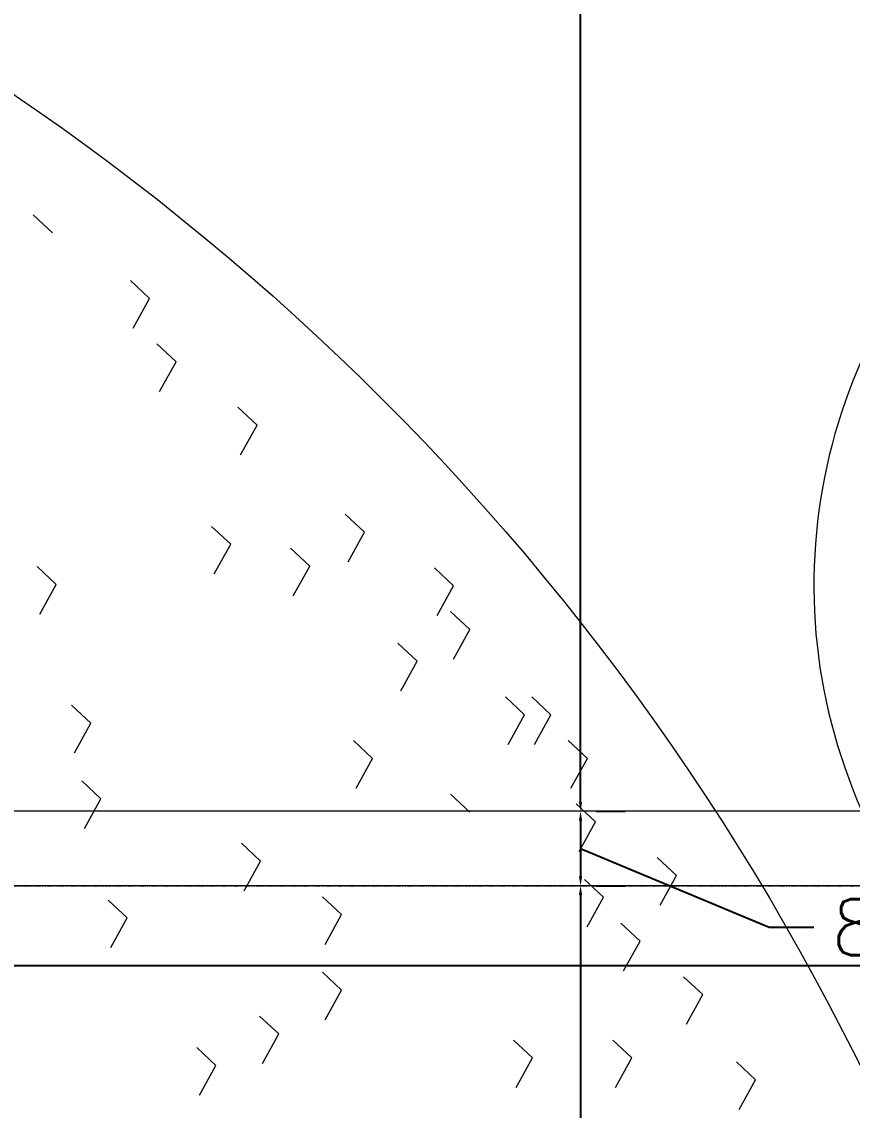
# Model space of a CAD drawing. Header units: inches. Extents: x 437 to 8681, y 26 to 3302.
# Drawn here: x 1527.6 to 1616.9, y 854.7 to 971.8 of the extents above; entities that cross this region are included whole.
import ezdxf

# ---------------------------------------------------------------- set-up
doc = ezdxf.new("R2010")
doc.units = ezdxf.units.IN
doc.header["$MEASUREMENT"] = 0
doc.linetypes.add('PHANTOM2', pattern=[1.25, 0.625, -0.125, 0.125, -0.125, 0.125, -0.125])
doc.layers.add('ARBOLES', color=7, linetype='Continuous', lineweight=13, true_color=0x69d485)
doc.layers.add('DIMENSION', color=1, linetype='Continuous')
doc.layers.add('PLANTA BLANCA', color=7, linetype='Continuous', lineweight=0)
doc.layers.add('TEXTURE', color=8, linetype='Continuous', lineweight=0)
doc.styles.add('ROMANS', font='romans.shx')
doc.dimstyles.new('SMALLER DIM', dxfattribs={"dimscale": 64, "dimtxt": 0.09375, "dimasz": 0.015625, "dimexe": 0.075, "dimexo": 0.02625, "dimgap": 0.0375, "dimtad": 0, "dimtih": 1, "dimtoh": 1, "dimdec": 4, "dimzin": 3, "dimdsep": 46, "dimlunit": 4, "dimtxsty": 'ROMANS', "dimcen": 0.0375, "dimclrd": 256, "dimclre": 256, "dimclrt": 7, "dimadec": 0, "dimazin": 0, "dimtfac": 0.75, "dimtdec": 4, "dimtmove": 0, "dimatfit": 3, "dimfxl": 1, "dimfrac": 1, "dimtolj": 1, "dimtzin": 0, "dimlwd": -1, "dimlwe": -1, "dimarcsym": 1})

# ---------------------------------------------------------------- blocks, each defined once
blk = doc.blocks.new('*D80')
at = {"layer": 'DIMENSION', "transparency": 16777216}
for p, q in [((1589.36, 1085.4), (1592.48, 1085.4)), ((1587.68, 1084.4), (1587.68, 993.04)), ((1587.68, 887.87), (1587.68, 979.24)), ((1589.35, 886.87), (1592.48, 886.87))]:
    blk.add_line(p, q, dxfattribs=at)
for points in [[(1587.51, 1084.4), (1587.85, 1084.4), (1587.68, 1085.4)], [(1587.51, 887.87), (1587.85, 887.87), (1587.68, 886.87)]]:
    blk.add_solid(points, dxfattribs=at)
at = {"layer": 'DIMENSION', "color": 7, "transparency": 16777216, "insert": (1587.68, 986.14), "char_height": 6, "attachment_point": 5, "style": 'ROMANS'}
blk.add_mtext('\\A1;16\'-6{\\H0.75x;\\S9#16;}"', dxfattribs=at)
blk = doc.blocks.new('*D81')
at = {"layer": 'DIMENSION', "transparency": 16777216}
for p, q in [((1589.35, 886.87), (1592.48, 886.87)), ((1587.68, 885.87), (1587.68, 879.87)), ((1587.68, 882.87), (1607.97, 874.41)), ((1589.35, 878.87), (1592.48, 878.87)), ((1607.97, 874.41), (1612.77, 874.41))]:
    blk.add_line(p, q, dxfattribs=at)
for points in [[(1587.51, 885.87), (1587.85, 885.87), (1587.68, 886.87)], [(1587.51, 879.87), (1587.85, 879.87), (1587.68, 878.87)]]:
    blk.add_solid(points, dxfattribs=at)
at = {"layer": 'DIMENSION', "color": 7, "transparency": 16777216, "insert": (1619.31, 874.41), "char_height": 6, "attachment_point": 5, "style": 'ROMANS'}
blk.add_mtext('\\A1;8"', dxfattribs=at)
blk = doc.blocks.new('*D74')
at = {"layer": 'DIMENSION', "transparency": 16777216}
for p, q in [((1589.35, 878.87), (1592.48, 878.87)), ((1587.68, 877.87), (1587.68, 842.84)), ((1587.68, 795.87), (1587.68, 830.9)), ((1589.14, 794.87), (1592.48, 794.87))]:
    blk.add_line(p, q, dxfattribs=at)
for points in [[(1587.51, 877.87), (1587.85, 877.87), (1587.68, 878.87)], [(1587.51, 795.87), (1587.85, 795.87), (1587.68, 794.87)]]:
    blk.add_solid(points, dxfattribs=at)
at = {"layer": 'DIMENSION', "color": 7, "transparency": 16777216, "insert": (1587.68, 836.87), "char_height": 6, "attachment_point": 5, "style": 'ROMANS'}
blk.add_mtext('\\A1;7\'-0"', dxfattribs=at)
blk = doc.blocks.new('*D72')
at = {"layer": 'DIMENSION', "transparency": 16777216}
for p, q in [((1027.98, 870.36), (1464.07, 870.28)), ((1946.54, 870.2), (1510.44, 870.27)), ((1026.98, 868.68), (1026.98, 865.56)), ((1947.54, 868.52), (1947.54, 865.4))]:
    blk.add_line(p, q, dxfattribs=at)
for points in [[(1027.98, 870.53), (1027.98, 870.19), (1026.98, 870.36)], [(1946.54, 870.37), (1946.54, 870.03), (1947.54, 870.2)]]:
    blk.add_solid(points, dxfattribs=at)
at = {"layer": 'DIMENSION', "color": 7, "transparency": 16777216, "insert": (1487.26, 870.28), "char_height": 6, "attachment_point": 5, "style": 'ROMANS'}
blk.add_mtext('\\A1;76\'-8{\\H0.75x;\\S9#16;}"', dxfattribs=at)

msp = doc.modelspace()

# ---------------------------------------------------------------- linework, layer by layer
at = {"layer": 'ARBOLES', "color": 0}
for p, q in [((1530.88286, 949.08758), (1528.81682, 951.01403)), ((1541.34341, 942.01988), (1539.27737, 943.94634)), ((1541.34341, 942.01988), (1539.27737, 943.94634)), ((1539.57495, 938.82614), (1541.34341, 942.01988)), ((1539.57495, 938.82614), (1541.34341, 942.01988)), ((1544.17647, 935.21395), (1542.11043, 937.14041)), ((1544.17647, 935.21395), (1542.11043, 937.14041)), ((1542.40802, 932.02021), (1544.17647, 935.21395)), ((1552.8936, 928.40802), (1550.82756, 930.33448)), ((1552.8936, 928.40802), (1550.82756, 930.33448)), ((1551.12514, 925.21428), (1552.8936, 928.40802)), ((1564.44378, 916.8903), (1562.37774, 918.81675)), ((1550.06053, 915.58146), (1547.99449, 917.50792)), ((1550.06053, 915.58146), (1547.99449, 917.50792)), ((1562.67533, 913.69655), (1564.44378, 916.8903)), ((1548.29208, 912.38772), (1550.06053, 915.58146)), ((1548.29208, 912.38772), (1550.06053, 915.58146)), ((1558.55973, 913.22556), (1556.49368, 915.15202)), ((1558.55973, 913.22556), (1556.49368, 915.15202)), ((1531.30606, 911.2624), (1529.24002, 913.18885)), ((1531.30606, 911.2624), (1529.24002, 913.18885)), ((1556.79127, 910.03182), (1558.55973, 913.22556)), ((1574.03262, 911.13143), (1571.96658, 913.05788)), ((1574.03262, 911.13143), (1571.96658, 913.05788)), ((1529.53761, 908.06865), (1531.30606, 911.2624)), ((1529.53761, 908.06865), (1531.30606, 911.2624)), ((1572.26416, 907.93768), (1574.03262, 911.13143)), ((1575.77604, 906.41963), (1573.71, 908.34609)), ((1575.77604, 906.41963), (1573.71, 908.34609)), ((1574.00759, 903.22589), (1575.77604, 906.41963)), ((1570.10991, 903.01667), (1568.04387, 904.94312)), ((1570.10991, 903.01667), (1568.04387, 904.94312)), ((1568.34146, 899.82292), (1570.10991, 903.01667)), ((1568.34146, 899.82292), (1570.10991, 903.01667)), ((1581.6601, 897.25781), (1579.59406, 899.18426)), ((1584.49316, 897.25781), (1582.42712, 899.18426)), ((1584.49316, 897.25781), (1582.42712, 899.18426)), ((1535.01084, 896.34171), (1532.9448, 898.26816)), ((1535.01084, 896.34171), (1532.9448, 898.26816)), ((1579.89164, 894.06406), (1581.6601, 897.25781)), ((1579.89164, 894.06406), (1581.6601, 897.25781)), ((1582.72471, 894.06406), (1584.49316, 897.25781)), ((1533.24238, 893.14796), (1535.01084, 896.34171)), ((1533.24238, 893.14796), (1535.01084, 896.34171)), ((1565.3155, 892.54601), (1563.24945, 894.47246)), ((1565.3155, 892.54601), (1563.24945, 894.47246)), ((1588.41587, 892.54601), (1586.34983, 894.47246)), ((1588.41587, 892.54601), (1586.34983, 894.47246)), ((1563.54704, 889.35226), (1565.3155, 892.54601)), ((1586.64741, 889.35226), (1588.41587, 892.54601)), ((1536.10048, 888.22694), (1534.03444, 890.1534)), ((1536.10048, 888.22694), (1534.03444, 890.1534)), ((1575.77604, 886.78714), (1573.71, 888.7136)), ((1575.77604, 886.78714), (1573.71, 888.7136)), ((1534.33203, 885.0332), (1536.10048, 888.22694)), ((1534.33203, 885.0332), (1536.10048, 888.22694)), ((1589.28758, 885.74008), (1587.22154, 887.66653)), ((1589.28758, 885.74008), (1587.22154, 887.66653)), ((1587.51913, 882.54633), (1589.28758, 885.74008)), ((1587.51913, 882.54633), (1589.28758, 885.74008)), ((1553.27013, 881.51444), (1551.20409, 883.44089)), ((1553.27013, 881.51444), (1551.20409, 883.44089)), ((1551.50168, 878.32069), (1553.27013, 881.51444)), ((1551.50168, 878.32069), (1553.27013, 881.51444)), ((1598.0047, 879.98121), (1595.93866, 881.90767)), ((1598.0047, 879.98121), (1595.93866, 881.90767)), ((1590.15929, 877.62532), (1588.09325, 879.55177)), ((1590.15929, 877.62532), (1588.09325, 879.55177)), ((1596.23625, 876.78747), (1598.0047, 879.98121)), ((1596.23625, 876.78747), (1598.0047, 879.98121)), ((1538.93355, 875.40038), (1536.86751, 877.32684)), ((1538.93355, 875.40038), (1536.86751, 877.32684)), ((1561.98726, 875.75558), (1559.92121, 877.68203)), ((1561.98726, 875.75558), (1559.92121, 877.68203)), ((1588.39084, 874.43157), (1590.15929, 877.62532)), ((1588.39084, 874.43157), (1590.15929, 877.62532)), ((1560.2188, 872.56183), (1561.98726, 875.75558)), ((1560.2188, 872.56183), (1561.98726, 875.75558)), ((1537.16509, 872.20664), (1538.93355, 875.40038)), ((1537.16509, 872.20664), (1538.93355, 875.40038)), ((1594.082, 872.91352), (1592.01596, 874.83997)), ((1594.082, 872.91352), (1592.01596, 874.83997)), ((1592.31354, 869.71977), (1594.082, 872.91352)), ((1561.98726, 867.64082), (1559.92121, 869.56727)), ((1561.98726, 867.64082), (1559.92121, 869.56727)), ((1600.83777, 867.15465), (1598.77173, 869.08111)), ((1600.83777, 867.15465), (1598.77173, 869.08111)), ((1560.2188, 864.44707), (1561.98726, 867.64082)), ((1599.06931, 863.96091), (1600.83777, 867.15465)), ((1599.06931, 863.96091), (1600.83777, 867.15465)), ((1555.23149, 862.92902), (1553.16544, 864.85547)), ((1555.23149, 862.92902), (1553.16544, 864.85547)), ((1553.46303, 859.73527), (1555.23149, 862.92902)), ((1553.46303, 859.73527), (1555.23149, 862.92902)), ((1582.53181, 860.34872), (1580.46577, 862.27518)), ((1593.21029, 860.34872), (1591.14425, 862.27518)), ((1593.21029, 860.34872), (1591.14425, 862.27518)), ((1548.47572, 859.52605), (1546.40967, 861.45251)), ((1580.76336, 857.15498), (1582.53181, 860.34872)), ((1580.76336, 857.15498), (1582.53181, 860.34872)), ((1591.44183, 857.15498), (1593.21029, 860.34872)), ((1591.44183, 857.15498), (1593.21029, 860.34872)), ((1546.70726, 856.33231), (1548.47572, 859.52605)), ((1546.70726, 856.33231), (1548.47572, 859.52605)), ((1606.5039, 857.99283), (1604.43786, 859.91928)), ((1606.5039, 857.99283), (1604.43786, 859.91928)), ((1604.73544, 854.79908), (1606.5039, 857.99283)), ((1604.73544, 854.79908), (1606.5039, 857.99283))]:
    msp.add_line(p, q, dxfattribs=at)
msp.add_circle((1375.44128, 740.27276), 270, dxfattribs=at)
at = {"layer": 'PLANTA BLANCA', "lineweight": 0}
for points in [[(1707.67953, 886.86683), (1463.67953, 886.86683)], [(1707.67953, 878.86683), (1463.67953, 878.86683)]]:
    msp.add_lwpolyline(points, dxfattribs=at)
msp.add_arc((1672.38762, 911.17145), 59.60976, 53.6974352, 204.0436206, dxfattribs=at)
at = {"layer": 'TEXTURE', "color": 7, "linetype": 'PHANTOM2', "lineweight": 0, "flags": 128}
msp.add_lwpolyline([(856.53008, 878.86683), (2115.47196, 878.86683)], dxfattribs=at)

# ---------------------------------------------------------------- dimensions: what is measured, and where the dimension line sits
at = {"layer": 'DIMENSION'}
for base, p1, p2, picture, middle in [((1587.67953, 886.86683), (1587.67953, 1085.40356), (1587.66762, 886.86683), '*D80', (1587.67953, 986.1352)), ((1587.67953, 794.86683), (1587.66628, 878.86683), (1587.46311, 794.86683), '*D74', (1587.67953, 836.86683))]:
    dim = msp.add_linear_dim(base=base, p1=p1, p2=p2, angle=90, dimstyle='SMALLER DIM', override={"dimtmove": 1}, dxfattribs=at)
    dim.commit()
    dim.dimension.update_dxf_attribs({"geometry": picture, "text_midpoint": middle})
dim = msp.add_linear_dim(base=(1587.67953, 878.86683), p1=(1587.66762, 886.86683), p2=(1587.66628, 878.86683), angle=90, dimstyle='SMALLER DIM', override={"dimtmove": 1}, dxfattribs=at)
dim.commit()
dim.dimension.update_dxf_attribs({"geometry": '*D81', "text_midpoint": (1615.16524, 874.41495), "dimtype": 160})
dim = msp.add_aligned_dim(p1=(1947.54044, 870.19816), p2=(1026.97689, 870.35883), distance=0, dimstyle='SMALLER DIM', dxfattribs=at)
dim.commit()
dim.dimension.update_dxf_attribs({"geometry": '*D72', "text_midpoint": (1487.25866, 870.27849)})

doc.saveas('drawing.dxf')
